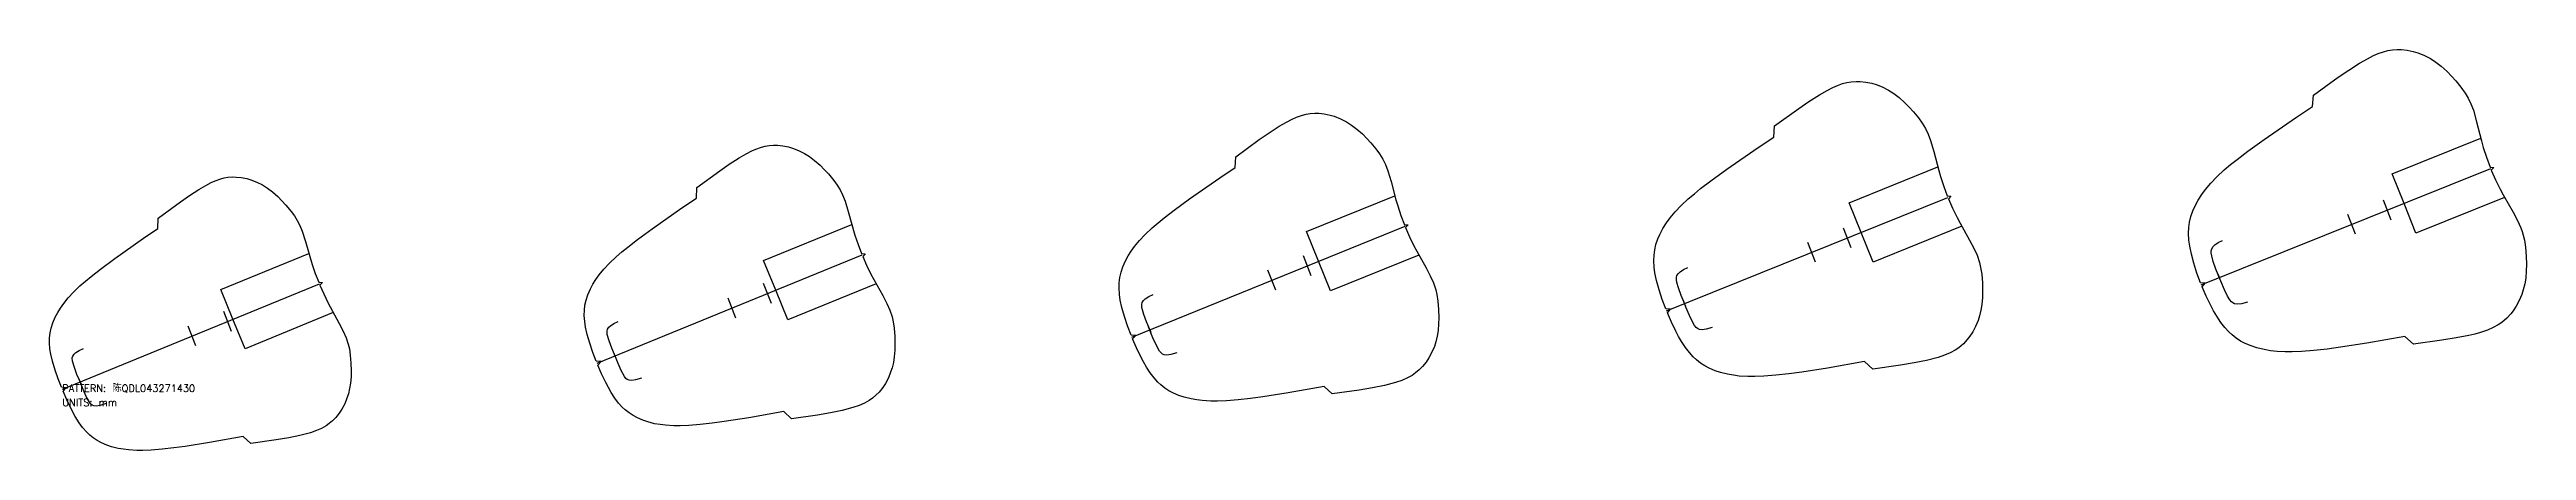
# Model space of a CAD drawing. Extents: x 68 to 1228, y 182 to 370.
import ezdxf

# ---------------------------------------------------------------- set-up
doc = ezdxf.new("R2010")
doc.units = 0
doc.layers.get('0').update_dxf_attribs({"linetype": 'CONTINUOUS'})
doc.styles.get("Standard").update_dxf_attribs({"font": 'txt.shx', "bigfont": 'AllInOneBig.shx'})

# ---------------------------------------------------------------- blocks, each defined once
blk = doc.blocks.new('舌面-6_5', base_point=(138.635376, 245.967712))
at = {"color": 7}
blk.add_lwpolyline([(194.7007, 259.3479), (196.4326, 255.2859), (198.3199, 251.3009), (203.7118, 241.4237), (205.5549, 237.8529), (206.9338, 234.7019), (207.9476, 231.6535), (208.4506, 229.4755), (208.8901, 226.562), (209.191, 222.766), (209.2929, 219.1345), (209.2288, 216.4178), (208.9691, 213.3767), (208.5698, 210.8603), (207.9766, 208.3651), (207.3365, 206.3589), (206.281, 203.7852), (204.9176, 201.2021), (203.6736, 199.2986), (202.0932, 197.314), (200.6337, 195.8116), (199.048, 194.4687), (197.5404, 193.423), (195.4358, 192.2425), (193.025, 191.1763), (190.1938, 190.1932), (185.33, 188.9161), (180.0547, 187.8245), (174.1409, 186.8207), (162.2605, 185.1092), (158.7367, 188.3994), (142.8741, 185.5885), (131.5444, 183.7857), (126.2, 183.0566), (120.829, 182.4446), (115.6477, 182.0133), (111.754, 181.8587), (108.8358, 181.8755), (105.0157, 182.1135), (102.5697, 182.4186), (100.1344, 182.8595), (97.0321, 183.648), (94.7578, 184.4172), (92.2896, 185.4794), (90.3324, 186.5343), (88.4895, 187.7528), (86.8017, 189.1173), (85.4261, 190.433), (83.4881, 192.6366), (81.9139, 194.7632), (79.9806, 197.8318), (77.9126, 201.6974), (76.0606, 205.6433), (74.371, 209.6158), (75.8441, 211.3033), (73.6083, 211.4716), (72.0167, 215.4816), (70.5591, 219.5871), (69.325, 223.7352), (68.5815, 227.0341), (68.1988, 229.522), (67.9891, 232.3199), (68.0226, 234.6397), (68.2717, 236.9391), (68.7624, 239.2444), (69.5433, 241.6945), (70.6907, 244.3744), (71.831, 246.5317), (73.1091, 248.6073), (74.6095, 250.7393), (76.7489, 253.3897), (79.2518, 256.0953), (82.2501, 258.9675), (87.5297, 263.4561), (91.9166, 266.9042), (98.6178, 271.8841), (112.0149, 281.3368), (118.6668, 285.8815), (118.8584, 290.6996), (129.3171, 298.4198), (133.5569, 301.3766), (137.9363, 304.2168), (141.1868, 306.1344), (143.6933, 307.4302), (145.6136, 308.2796), (148.1885, 309.1866), (149.8775, 309.6197), (151.5938, 309.9167), (153.6444, 310.0765), (155.4576, 310.0534), (157.845, 309.8062), (160.4148, 309.2801), (162.3127, 308.7227), (165.0806, 307.6481), (167.7142, 306.3166), (170.0312, 304.8638), (172.3854, 303.0981), (174.8684, 300.9138), (176.8268, 298.9663), (178.7052, 296.9326), (181.2477, 293.9116), (182.7408, 291.8741), (184.0715, 289.7399), (185.2674, 287.3725), (186.3951, 284.5951), (187.9312, 279.8151), (191.0443, 269.0011), (192.5043, 264.8431), (194.1287, 260.7394), (195.8054, 260.6127), (194.7007, 259.3479)], dxfattribs=at)
at = {"color": 29}
for points in [[(153.9086, 243.3909), (148.2051, 257.2645), (189.4915, 274.2352)], [(82.9382, 212.7236), (80.8368, 217.5107), (79.6123, 220.7794), (78.7393, 223.7808), (78.6436, 225.2211), (78.8605, 226.073), (79.4797, 227.0129), (80.2706, 227.7243), (81.8955, 228.73), (83.9059, 229.7049)]]:
    blk.add_lwpolyline(points, dxfattribs=at)
at = {"color": 8}
for points in [[(73.9942, 210.5429), (194.4179, 260.0424)], [(153.1887, 237.6897), (149.6037, 247.0275)], [(200.8969, 246.4878), (159.6103, 229.5172), (153.9083, 243.3916)], [(136.5356, 230.8449), (132.9506, 240.1828)]]:
    blk.add_lwpolyline(points, dxfattribs=at)
at = {"color": 22}
blk.add_lwpolyline([(94.5167, 203.8907), (91.7676, 202.9935), (89.9986, 202.6944), (88.7689, 202.7987), (87.954, 203.1387), (87.3471, 203.6307), (86.6774, 204.4689), (85.1872, 207.2166), (83.759, 210.4015), (81.8864, 215.2827)], dxfattribs=at)
at = {"flags": 2}
for tag, p in [('PIECE-NAME', (138.635376, 252.653443)), ('SIZE/WIDTH', (138.635376, 239.281982)), ('MATERIAL', (138.635376, 239.281982))]:
    blk.add_attdef(tag, p, '', height=0.15, dxfattribs=at)
blk = doc.blocks.new('舌面-7_5', base_point=(391.298157, 259.211853))
at = {"color": 7}
blk.add_lwpolyline([(449.0189, 272.8324), (450.8091, 268.6602), (452.7594, 264.5682), (458.321, 254.4464), (460.2217, 250.7883), (461.6441, 247.5592), (462.6901, 244.4342), (463.2087, 242.2029), (463.662, 239.2174), (463.9726, 235.3266), (464.0778, 231.6043), (464.0116, 228.8197), (463.7436, 225.703), (463.3318, 223.1248), (462.7199, 220.5691), (462.0584, 218.5113), (460.9679, 215.8724), (459.6094, 213.3077), (458.3181, 211.333), (456.6761, 209.2751), (455.1589, 207.7184), (453.5104, 206.3286), (451.9537, 205.2547), (449.7818, 204.0434), (447.2948, 202.9507), (444.3751, 201.9444), (439.3607, 200.6385), (433.9189, 199.521), (427.8191, 198.4924), (415.566, 196.7372), (411.9307, 200.109), (395.5689, 197.2285), (384.0595, 195.4066), (378.4586, 194.6449), (372.8301, 194.0067), (367.4863, 193.565), (363.4705, 193.4067), (360.4607, 193.424), (356.5203, 193.6678), (353.997, 193.9804), (351.4843, 194.4319), (348.286, 195.2386), (345.9407, 196.026), (343.3948, 197.1142), (341.3753, 198.1959), (339.473, 199.4464), (337.7353, 200.8432), (336.3181, 202.1906), (334.5933, 204.1125), (332.8832, 206.3585), (331.1342, 209.0418), (329.8004, 211.3661), (328.5633, 213.7363), (326.6472, 217.7914), (324.8996, 221.8752), (326.3727, 223.5568), (324.1429, 223.7286), (322.5325, 227.8671), (321.0627, 232.1034), (319.863, 236.2344), (319.1095, 239.6625), (318.7265, 242.2474), (318.5258, 245.153), (318.5756, 247.5606), (318.8506, 249.9453), (319.3734, 252.317), (320.1961, 254.8356), (321.3977, 257.5887), (322.5876, 259.8037), (323.9182, 261.9343), (325.4786, 264.1244), (327.7001, 266.8464), (330.2953, 269.6246), (333.4007, 272.5731), (336.0996, 274.9158), (338.8643, 277.1801), (343.402, 280.7187), (350.332, 285.8293), (364.1829, 295.5293), (371.0588, 300.1925), (371.2946, 305.1456), (381.9708, 312.9675), (386.4217, 316.0529), (391.0185, 319.0161), (394.373, 320.9833), (396.9589, 322.3123), (398.9397, 323.1832), (401.5952, 324.1122), (403.3369, 324.555), (405.1064, 324.8575), (407.2129, 325.0178), (409.075, 324.9912), (411.5265, 324.7341), (414.1646, 324.1904), (416.1122, 323.6154), (418.9082, 322.5269), (421.6517, 321.1346), (424.0213, 319.6389), (426.4273, 317.8207), (428.963, 315.5715), (430.9614, 313.5663), (432.8766, 311.4725), (435.4668, 308.3626), (436.9854, 306.2659), (438.3361, 304.0707), (439.5471, 301.6345), (440.6843, 298.7774), (442.2246, 293.8623), (445.3382, 282.7407), (446.8097, 278.4538), (448.4515, 274.2218), (450.1234, 274.0932), (449.0189, 272.8324)], dxfattribs=at)
at = {"color": 29}
for points in [[(408.193, 256.9697), (402.5221, 270.8567), (443.8854, 287.7484)], [(333.4899, 224.9069), (331.3709, 229.8405), (330.1343, 233.2088), (329.2616, 236.3029), (329.1721, 237.7878), (329.3927, 238.6631), (330.016, 239.625), (330.81, 240.3518), (332.4392, 241.3736), (334.4539, 242.3626)]]:
    blk.add_lwpolyline(points, dxfattribs=at)
at = {"color": 8}
for points in [[(324.5211, 222.8007), (448.7347, 273.5262)], [(406.1619, 250.7394), (402.5565, 260.0695)], [(455.2273, 259.975), (413.8637, 243.0833), (408.1927, 256.9702)], [(389.4948, 243.9333), (385.8896, 253.2626)]]:
    blk.add_lwpolyline(points, dxfattribs=at)
at = {"color": 22}
blk.add_lwpolyline([(345.3079, 215.7838), (342.539, 214.9072), (340.7527, 214.626), (339.506, 214.748), (338.675, 215.1047), (338.0519, 215.6134), (337.3581, 216.4767), (335.8154, 219.2972), (334.3407, 222.5682), (332.4005, 227.5748)], dxfattribs=at)
at = {"flags": 2}
for tag, p in [('PIECE-NAME', (391.298157, 265.897583)), ('SIZE/WIDTH', (391.298157, 252.526123)), ('MATERIAL', (391.298157, 252.526123))]:
    blk.add_attdef(tag, p, '', height=0.15, dxfattribs=at)
blk = doc.blocks.new('舌面-8_5', base_point=(643.9598, 272.4545))
at = {"color": 7}
blk.add_lwpolyline([(703.3373, 286.3165), (705.1855, 282.0345), (707.1989, 277.8355), (708.5812, 275.2238), (712.9302, 267.4691), (714.8886, 263.7236), (716.3344, 260.4673), (717.4325, 257.215), (717.9667, 254.9303), (718.4339, 251.8728), (718.7542, 247.8873), (718.8626, 244.0741), (718.7944, 241.2216), (718.5182, 238.0294), (718.0938, 235.3892), (717.4633, 232.7731), (716.7805, 230.6637), (715.6548, 227.9595), (714.2533, 225.3325), (712.922, 223.3104), (711.2302, 221.2037), (709.6685, 219.6105), (707.9728, 218.1885), (706.3671, 217.0864), (704.1277, 215.8444), (701.5645, 214.7251), (698.5564, 213.6956), (693.3915, 212.3609), (687.7832, 211.2175), (681.4973, 210.164), (668.871, 208.3652), (665.1246, 211.8186), (648.2637, 208.8685), (636.494, 207.0157), (630.6767, 206.2281), (624.8312, 205.5688), (619.3248, 205.1167), (615.187, 204.9548), (612.0856, 204.9725), (608.0249, 205.2222), (605.4243, 205.5421), (602.8342, 206.0044), (599.5399, 206.8293), (597.1236, 207.6349), (594.5, 208.749), (592.4183, 209.8574), (590.4565, 211.1399), (588.6688, 212.5691), (587.21, 213.9481), (585.4335, 215.9157), (583.6708, 218.2158), (581.8669, 220.9644), (580.4907, 223.346), (579.214, 225.7752), (577.234, 229.9388), (575.4286, 234.133), (576.9012, 235.8105), (574.6776, 235.9839), (573.0483, 240.2516), (571.5659, 244.6192), (570.3651, 248.8681), (569.6179, 252.3925), (569.2445, 255.0488), (569.0604, 258.033), (569.1294, 260.5042), (569.4288, 262.95), (569.9837, 265.3881), (570.8481, 267.9752), (572.1039, 270.8013), (573.3433, 273.074), (574.7263, 275.2593), (576.3469, 277.5074), (578.6504, 280.3011), (581.3377, 283.1516), (584.5503, 286.1764), (587.3405, 288.5794), (590.1979, 290.9019), (594.8863, 294.5308), (602.045, 299.7719), (616.3497, 309.7191), (623.4495, 314.5008), (623.7294, 319.5885), (634.758, 327.6089), (639.3544, 330.7729), (644.0992, 333.8121), (647.5577, 335.8289), (650.223, 337.1913), (652.2641, 338.0836), (655.0002, 339.0345), (656.7946, 339.4869), (658.6175, 339.795), (660.7797, 339.9558), (662.6909, 339.9258), (665.2064, 339.6588), (667.9128, 339.0978), (669.9104, 338.5052), (672.7323, 337.4041), (675.588, 335.9498), (678.0101, 334.4113), (680.468, 332.5409), (683.0563, 330.2269), (685.0948, 328.1641), (687.0471, 326.0103), (689.3229, 323.2791), (691.0652, 320.9002), (692.5999, 318.3999), (693.8261, 315.895), (694.9728, 312.9584), (696.5174, 307.9084), (698.803, 299.3162), (699.6318, 296.4799), (701.1147, 292.0643), (702.774, 287.7043), (704.4413, 287.574), (703.3373, 286.3165)], dxfattribs=at)
at = {"color": 29}
for points in [[(662.4796, 270.5435), (656.8395, 284.4425), (698.2743, 301.2595)], [(584.0406, 237.0924), (581.9039, 242.1723), (580.6552, 245.6399), (579.7827, 248.8266), (579.6993, 250.3562), (579.9237, 251.2549), (580.551, 252.2389), (581.348, 252.9812), (582.9816, 254.0195), (585.0004, 255.0232)]]:
    blk.add_lwpolyline(points, dxfattribs=at)
at = {"color": 8}
for points in [[(575.048, 235.0584), (703.0514, 287.01)], [(659.1342, 263.79), (655.5098, 273.1114)], [(709.5563, 273.4617), (668.1215, 256.645), (662.4796, 270.5435)], [(642.4539, 257.0197), (638.8295, 266.3411)]]:
    blk.add_lwpolyline(points, dxfattribs=at)
at = {"color": 22}
blk.add_lwpolyline([(596.0992, 227.6768), (593.3104, 226.8208), (591.5068, 226.5575), (590.2431, 226.6973), (589.396, 227.0707), (588.7568, 227.5961), (588.0388, 228.4844), (586.4437, 231.3778), (584.9225, 234.7348), (582.9145, 239.8669)], dxfattribs=at)
at = {"flags": 2}
for tag, p in [('PIECE-NAME', (643.9598, 279.1402)), ('SIZE/WIDTH', (643.9598, 265.7687)), ('MATERIAL', (643.9598, 265.7687))]:
    blk.add_attdef(tag, p, '', height=0.15, dxfattribs=at)
blk = doc.blocks.new('舌面-9_5', base_point=(896.6216, 285.6956))
at = {"color": 7}
blk.add_lwpolyline([(957.6561, 299.8015), (959.5627, 295.4091), (961.6393, 291.1028), (963.0626, 288.4293), (967.5403, 280.4918), (969.5564, 276.6589), (971.0347, 273.3518), (972.1759, 269.9957), (972.7257, 267.6577), (973.2068, 264.5281), (973.5367, 260.4479), (973.6484, 256.5439), (973.5781, 253.6235), (973.2937, 250.3557), (972.8567, 247.6537), (972.2076, 244.9772), (971.5034, 242.816), (970.3427, 240.0467), (969.0025, 237.5317), (967.6155, 235.4106), (966.4611, 233.915), (964.6144, 231.9147), (962.4362, 230.0484), (960.7814, 228.9181), (958.4745, 227.6453), (955.8352, 226.4995), (952.7386, 225.4468), (947.4232, 224.0833), (941.6484, 222.914), (935.1763, 221.8357), (922.1768, 219.9931), (918.3196, 223.5282), (900.9595, 220.5085), (888.8878, 218.6186), (882.8749, 217.8085), (876.8334, 217.131), (871.1644, 216.6683), (866.9045, 216.5028), (863.7115, 216.521), (859.5305, 216.7766), (856.8525, 217.1039), (854.1852, 217.5768), (850.7948, 218.42), (848.3075, 219.2437), (845.6062, 220.3839), (843.4622, 221.519), (841.441, 222.8335), (839.6034, 224.2951), (838.103, 225.7057), (836.2747, 227.719), (834.4594, 230.0731), (832.6006, 232.8871), (831.1819, 235.3259), (829.8657, 237.8141), (827.8215, 242.0866), (825.9582, 246.3918), (827.4305, 248.0646), (825.2126, 248.2408), (823.5646, 252.6365), (822.07, 257.1346), (820.8681, 261.5011), (820.127, 265.1217), (819.7632, 267.8492), (819.5958, 270.9119), (819.6838, 273.4465), (820.0074, 275.9536), (820.5944, 278.4578), (821.5007, 281.1133), (822.3428, 283.0575), (823.8289, 285.8833), (825.5348, 288.5827), (827.2155, 290.8887), (829.6008, 293.7538), (832.3803, 296.6767), (835.7, 299.7777), (838.5815, 302.2409), (841.5316, 304.6215), (846.3707, 308.3407), (853.7582, 313.7123), (868.5165, 323.9065), (875.8401, 328.8065), (876.164, 334.0296), (887.4706, 342.1952), (892.2486, 345.4646), (897.1796, 348.6052), (900.7421, 350.6714), (903.4868, 352.0671), (905.5884, 352.9809), (907.9985, 353.8327), (910.0454, 354.3716), (912.1284, 354.7294), (914.3464, 354.8908), (916.3066, 354.8575), (918.8862, 354.5807), (921.6609, 354.0024), (923.7083, 353.3924), (926.5084, 352.3), (929.5241, 350.7624), (931.999, 349.1812), (934.5087, 347.2587), (937.1499, 344.8801), (939.2284, 342.7598), (941.2177, 340.5461), (943.535, 337.7393), (945.3067, 335.2953), (946.8641, 332.7276), (948.1055, 330.1541), (949.2618, 327.1381), (950.8108, 321.9536), (953.0956, 313.1312), (953.9263, 310.2186), (955.4204, 305.6748), (957.0969, 301.1873), (958.7601, 301.0551), (957.6561, 299.8015)], dxfattribs=at)
at = {"color": 29}
for points in [[(916.7698, 284.1119), (911.1567, 298.0226), (952.6603, 314.7689)], [(834.5913, 249.2799), (832.437, 254.5058), (831.1761, 258.0726), (830.4573, 260.5804), (830.2259, 261.9709), (830.2267, 262.9259), (830.4547, 263.848), (831.0861, 264.8543), (831.886, 265.6124), (833.5238, 266.6676), (835.5467, 267.6863)]]:
    blk.add_lwpolyline(points, dxfattribs=at)
at = {"color": 8}
for points in [[(825.5757, 247.3161), (957.3691, 300.4938)], [(895.4141, 270.1039), (891.7714, 279.4174)], [(912.1074, 276.8394), (908.4648, 286.1529)], [(963.8857, 286.9482), (922.3818, 270.2017), (916.7695, 284.1125)]]:
    blk.add_lwpolyline(points, dxfattribs=at)
at = {"color": 22}
blk.add_lwpolyline([(846.8914, 239.5699), (844.0828, 238.7345), (842.262, 238.4891), (840.9811, 238.6465), (840.1179, 239.0367), (839.4626, 239.5789), (838.7205, 240.4922), (837.7251, 242.175), (836.2862, 245.1207), (834.629, 249.0478), (833.4296, 252.1591)], dxfattribs=at)
at = {"flags": 2}
for tag, p in [('PIECE-NAME', (896.6216, 292.3813)), ('SIZE/WIDTH', (896.6216, 279.0099)), ('MATERIAL', (896.6216, 279.0099))]:
    blk.add_attdef(tag, p, '', height=0.15, dxfattribs=at)
blk = doc.blocks.new('舌面-10_5', base_point=(1149.2815, 298.9354))
at = {"color": 7}
blk.add_lwpolyline([(1211.9744, 313.2855), (1213.9391, 308.7833), (1216.0789, 304.3701), (1217.5431, 301.6348), (1222.1494, 293.5145), (1224.2233, 289.5943), (1225.7308, 286.2442), (1226.3729, 284.5248), (1226.9185, 282.7765), (1227.4838, 280.3852), (1227.9786, 277.1836), (1228.3182, 273.0086), (1228.4332, 269.0137), (1228.3608, 266.0254), (1228.0682, 262.6821), (1227.6187, 259.9182), (1226.951, 257.1812), (1226.2255, 254.9684), (1225.0295, 252.1338), (1223.6494, 249.5605), (1222.2219, 247.3908), (1221.0343, 245.8613), (1219.2003, 243.8784), (1216.8987, 241.9083), (1215.1947, 240.7498), (1212.8204, 239.4464), (1210.105, 238.274), (1206.9199, 237.198), (1204.1997, 236.4529), (1201.454, 235.8057), (1195.5128, 234.6106), (1188.8545, 233.5073), (1175.4817, 231.621), (1171.5135, 235.2377), (1153.6543, 232.1485), (1141.3801, 230.2357), (1135.1221, 229.3952), (1128.8345, 228.6931), (1123.0029, 228.22), (1118.621, 228.0508), (1115.3363, 228.0695), (1111.6486, 228.2752), (1108.5854, 228.6214), (1105.535, 229.1492), (1102.0487, 230.0106), (1099.4905, 230.8526), (1096.7114, 232.0187), (1094.5051, 233.1806), (1092.4246, 234.5271), (1090.5371, 236.021), (1088.995, 237.4633), (1087.1149, 239.5222), (1085.2471, 241.9304), (1083.3333, 244.8098), (1081.8722, 247.3058), (1080.5164, 249.853), (1078.4082, 254.2343), (1076.4867, 258.6505), (1077.9586, 260.3187), (1075.7457, 260.4973), (1074.0796, 265.0213), (1072.5729, 269.6495), (1071.4409, 273.8317), (1070.6718, 277.6218), (1070.2968, 280.4774), (1070.13, 283.6832), (1070.2323, 286.3349), (1070.5846, 288.9559), (1071.2036, 291.5262), (1072.1516, 294.2501), (1073.0291, 296.2433), (1074.5732, 299.1391), (1076.3416, 301.9045), (1078.0823, 304.2684), (1080.5496, 307.2048), (1083.4211, 310.2), (1086.8479, 313.3771), (1089.8207, 315.9005), (1092.8634, 318.3391), (1097.8531, 322.1487), (1105.4694, 327.6505), (1120.6813, 338.0916), (1128.2286, 343.1098), (1128.5966, 348.4673), (1140.2532, 356.8298), (1145.1776, 360.1783), (1150.2578, 363.3954), (1153.9243, 365.5112), (1156.7484, 366.9401), (1158.9103, 367.8753), (1161.3895, 368.7465), (1163.4948, 369.2968), (1165.637, 369.6611), (1167.9108, 369.8231), (1169.92, 369.7864), (1172.5638, 369.4999), (1175.4069, 368.9044), (1177.5042, 368.277), (1180.3716, 367.1538), (1183.4583, 365.5727), (1185.9857, 363.9489), (1188.5475, 361.9743), (1191.2415, 359.5313), (1193.3601, 357.3535), (1195.3866, 355.0802), (1197.7454, 352.1978), (1199.7574, 349.3669), (1201.1267, 347.0539), (1202.3834, 344.4119), (1203.5493, 341.3167), (1205.1028, 335.9977), (1207.387, 326.9456), (1208.2196, 323.9568), (1209.725, 319.2849), (1211.4187, 314.6698), (1213.0779, 314.5362), (1211.9744, 313.2855)], dxfattribs=at)
at = {"color": 29}
for points in [[(1171.0607, 297.6764), (1165.4751, 311.5973), (1207.0406, 328.2762)], [(1085.1401, 261.4693), (1082.9681, 266.8409), (1081.6951, 270.5069), (1080.9735, 273.0843), (1080.7476, 274.5159), (1080.7522, 275.4969), (1080.9838, 276.4425), (1081.6191, 277.4711), (1082.4221, 278.2451), (1084.064, 279.3176), (1086.0908, 280.3519)]]:
    blk.add_lwpolyline(points, dxfattribs=at)
at = {"color": 8}
for points in [[(1076.1025, 259.5739), (1211.6858, 313.9775)], [(1148.3735, 283.1854), (1144.7134, 292.4918)], [(1165.0791, 289.8888), (1161.4191, 299.1952)], [(1218.2125, 300.4339), (1176.6467, 283.7554), (1171.0607, 297.6765)]]:
    blk.add_lwpolyline(points, dxfattribs=at)
at = {"color": 22}
blk.add_lwpolyline([(1097.6827, 251.463), (1094.8541, 250.6482), (1093.0161, 250.4207), (1091.7183, 250.5958), (1090.8389, 251.0027), (1090.1674, 251.5616), (1089.4012, 252.4999), (1088.3712, 254.2224), (1086.8921, 257.2427), (1085.1827, 261.2664), (1083.9436, 264.4512)], dxfattribs=at)
at = {"flags": 2}
for tag, p in [('PIECE-NAME', (1149.2815, 305.6211)), ('SIZE/WIDTH', (1149.2815, 292.2496)), ('MATERIAL', (1149.2815, 292.2496))]:
    blk.add_attdef(tag, p, '', height=0.15, dxfattribs=at)

msp = doc.modelspace()

# ---------------------------------------------------------------- block references
for name, p in [('舌面-10_5', (1149.281494, 298.935364)), ('舌面-9_5', (896.621582, 285.695587)), ('舌面-8_5', (643.959839, 272.454468)), ('舌面-7_5', (391.298157, 259.211853)), ('舌面-6_5', (138.635376, 245.967712))]:
    msp.add_blockref(name, p)

# ---------------------------------------------------------------- texts
at = {"color": 7}
for s, p in [('PATTERN: 陈QDL043271430', (73.9942, 209.3717)), ('UNITS: mm', (73.9942, 202.686))]:
    msp.add_text(s, height=3.3429, dxfattribs=at).set_placement(p)

doc.saveas('drawing.dxf')
